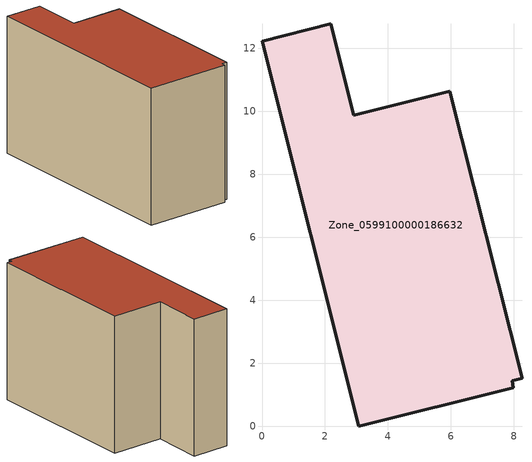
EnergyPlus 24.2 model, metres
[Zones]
Zone_0599100000186632
 floor ground (C_G): 3.07,0 0,12.23 2.19,12.78 2.92,9.87 5.96,10.63 8.26,1.52 7.95,1.45 7.98,1.23 z0
 wall outside (C_F): 0,12.23 3.07,0 7.98,1.23 7.95,1.45 8.26,1.52 5.96,10.63 2.92,9.87 2.19,12.78 0,12.23 z0:8.09
 roof outside (C_R): 8.26,1.52 5.96,10.63 2.92,9.87 2.19,12.78 0,12.23 3.07,0 7.98,1.23 7.95,1.45 z8.09
[BUILDING]
Pand.0599100000186632: North Axis=0; Terrain=City; Loads Convergence Tolerance Value=0.04; Temperature Convergence Tolerance Value=0.4; Solar Distribution=FullExterior; Maximum Number of Warmup Days=25; Minimum Number of Warmup Days=1
[Site:Location]
Rotterdam.The.Hague.AP_ZH_NLD Design_Conditions: Latitude=51.96; Longitude=4.45; Time Zone=1; Elevation=-4.5
[SITE:GROUNDTEMPERATURE:BUILDINGSURFACE]
18, 18, 18, 18, 18, 18, 18, 18, 18, 18, 18, 18
[MATERIAL] Thermal Absorptance=0.9; Solar Absorptance=0.7; Visible Absorptance=0.7
Name | Roughness | Thickness | Conductivity | Density | Specific Heat
G.TI.1975-1991 | MediumSmooth | 0.15 | 0.288461 | 540 | 1210
F.TI.1975-1991 | Rough | 0.3 | 0.230769 | 1920 | 840
R.TI.1975-1991 | MediumRough | 0.2 | 0.153846 | 1500 | 1000
[CONSTRUCTION]
C_G: G.TI.1975-1991
C_F: F.TI.1975-1991
C_R: R.TI.1975-1991
[ZONE]
Zone_0599100000186632: Type=1; Multiplier=1; Ceiling Height=Autocalculate; Volume=Autocalculate; Floor Area=autocalculate; Part of Total Floor Area=Yes
[ZONEINFILTRATION:DESIGNFLOWRATE]
Infil_Zone_0599100000186632: Zone or ZoneList or Space or SpaceList=Zone_0599100000186632; Schedule=AlwaysOn; Design Flow Rate Calculation Method=Flow/Area; Flow Rate per Floor Area=0.003; Constant Term Coefficient=1; Temperature Term Coefficient=0; Velocity Term Coefficient=0; Velocity Squared Term Coefficient=0
[HVACTEMPLATE:ZONE:IDEALLOADSAIRSYSTEM]
Zone_0599100000186632: Maximum Heating Supply Air Temperature=50; Minimum Cooling Supply Air Temperature=13; Maximum Heating Supply Air Humidity Ratio=0.0156; Minimum Cooling Supply Air Humidity Ratio=0.0077; Heating Limit=NoLimit; Cooling Limit=NoLimit; Dehumidification Control Type=ConstantSensibleHeatRatio; Cooling Sensible Heat Ratio=0.7; Dehumidification Setpoint=60; Humidification Control Type=None; Humidification Setpoint=30; Outdoor Air Method=None; Outdoor Air Flow Rate per Person=0.00944; Outdoor Air Flow Rate per Zone Floor Area=0; Outdoor Air Flow Rate per Zone=0; Demand Controlled Ventilation Type=None; Outdoor Air Economizer Type=NoEconomizer; Heat Recovery Type=None; Sensible Heat Recovery Effectiveness=0.7; Latent Heat Recovery Effectiveness=0.65
[ZONECONTROL:THERMOSTAT]
ThermostatControl_Zone_0599100000186632: Zone or ZoneList=Zone_0599100000186632; Control Type Schedule=DualSetpointControlType; Control 1=Thermostat_Zone_0599100000186632; Temperature Difference Between Cutout And Setpoint=0
[THERMOSTATSETPOINT:DUALSETPOINT]
Thermostat_Zone_0599100000186632: Heating Setpoint Temperature Schedule=HeatingSetpoint_Zone_0599100000186632; Cooling Setpoint Temperature Schedule=CoolingSetpoint_Zone_0599100000186632
[SCHEDULE:COMPACT]
HeatingSetpoint_Zone_0599100000186632: Through: 12/31, For: AllDays, Until: 24:00, 21
CoolingSetpoint_Zone_0599100000186632: Through: 12/31, For: AllDays, Until: 24:00, 24
DualSetpointControlType: Through: 12/31, For: AllDays, Until: 24:00, 4
AlwaysOn: Through: 12/31, For: AllDays, Until: 24:00, 1
